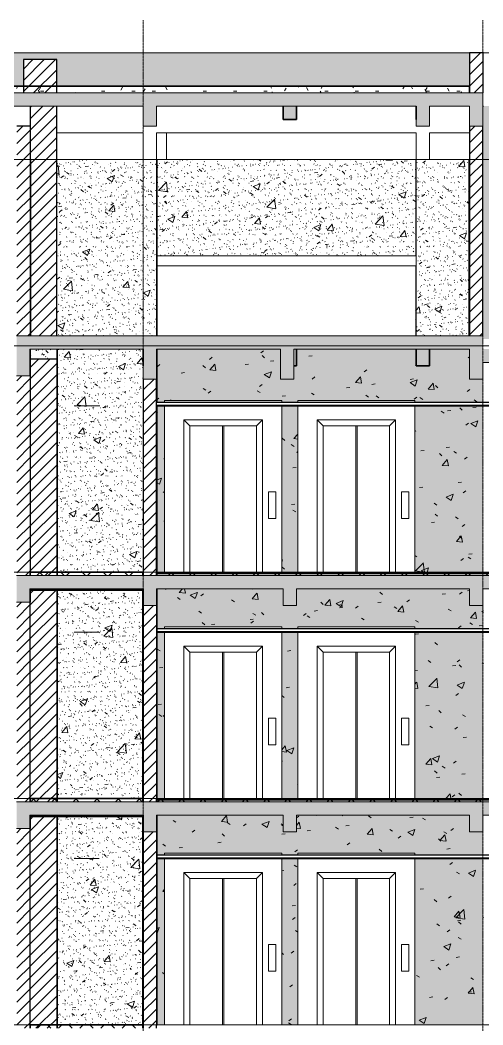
# Model space of a CAD drawing. Header units: millimetres. Extents: x 1240 to 198004, y -7796 to 35300.
# Drawn here: x 26587 to 33537, y 19200 to 34292 of the extents above; entities that cross this region are included whole.
import ezdxf

# ---------------------------------------------------------------- set-up
doc = ezdxf.new("R2010")
doc.units = ezdxf.units.MM
doc.linetypes.add('Centre', pattern=[31.75, 6.35, -4.7625, 15.875, -4.7625])
doc.linetypes.add('Grid Line', pattern=[22.225, 12.7, -3.175, 3.175, -3.175])
for name, color, linetype, lineweight in [('0-1', 7, 'Continuous', 5), ('A-CLNG', 13, 'Continuous', 9), ('A-CLNG-1', 13, 'Continuous', 25), ('A-CLNG-PATT-1', 13, 'Continuous', 9), ('A-DETL-GENF-1', 7, 'Continuous', 9), ('A-DETL-THIN', 151, 'Continuous', 9), ('A-DOOR', 31, 'Continuous', 9), ('A-FLOR-1', 10, 'Continuous', 35), ('A-FLOR-2', 7, 'Continuous', 9), ('A-FLOR-3', 192, 'Continuous', 35), ('A-FLOR-LEVL-2', 51, 'Centre', 9), ('A-FLOR-PATT-1', 7, 'Continuous', 9), ('A-FLOR-PATT-3', 8, 'Continuous', 9), ('A-WALL', 113, 'Continuous', 9), ('A-WALL-1', 113, 'Continuous', 25), ('A-WALL-PATT-3', 111, 'Continuous', 5), ('A-WALL-PATT-4', 111, 'Continuous', 9), ('E-LITE-EQPM', 33, 'Continuous', 9), ('I-WALL', 2, 'Continuous', 9), ('I-WALL-2', 2, 'Continuous', 25), ('S-BEAM-1', 12, 'Continuous', 5), ('S-BEAM-2', 10, 'Continuous', 35), ('S-BEAM-3', 7, 'Continuous', 9), ('S-COLS-1', 7, 'Continuous', 9), ('S-GRID-1', 1, 'Grid Line', 9)]:
    doc.layers.add(name, color=color, linetype=linetype, lineweight=lineweight)
pattern_1 = [(45, (377.74, 0), (-84.8528, 84.8528), [])]
pattern_2 = [(50, (377.7, 0), (1093.104, -95.634), [114.3, -1257.3]), (355, (377.7, 0), (-211.457, 1146.34), [91.44, -1005.84]), (100.451, (468.8, -8), (881.656, 1050.7), [97.14, -1068.54]), (46.184, (377.7, 304.8), (1626.475, -252.257), [171.45, -1885.95]), (96.636, (513.3, 283.8), (1424.416, 1484.565), [145.71, -1602.81]), (351.184, (377.7, 304.8), (1424.43, 1484.55), [137.16, -1508.76]), (21, (530.1, 228.6), (909.686, -613.591), [114.3, -1257.3]), (326, (530.1, 228.6), (370.812, 1105.13), [91.44, -1005.84]), (71.451, (606, 177.5), (1280.503, 491.528), [97.14, -1068.54]), (37.5, (377.74, 0), (18.5313, 507.3303), [50.292, -943.356, 50.292, -970.788, -1009.65]), (37.5, (377.74, 0), (18.5313, 507.3303), [-2014.728, 50.292, -959.358]), (7.5, (377.74, 0), (400.918, 601.0836), [50.292, -531.876, 50.292, -920.496, -384.81]), (7.5, (377.74, 0), (400.918, 601.0836), [-1552.956, 50.292, -334.518]), (327.5, (37.9, 0), (813.545, -34.3737), [50.292, -330.708, 50.292, -1138.428, -1577.34]), (327.5, (37.9, 0), (813.545, -34.3737), [-1569.72, 50.292, -1527.048]), (317.5, (-114.5, 0), (888.775, 152.56), [50.292, -445.008, 50.292, -739.14, -1120.14]), (317.5, (-114.5, 0), (888.775, 152.56), [-1284.732, 50.292, -1069.848])]
pattern_3 = [(37.5, (377.74, 0), (-4.79953, 146.8239), [5.029, -110.795, 5.029, -124.511, -123.825]), (37.5, (377.74, 0), (-4.79953, 146.8239), [-245.364, 5.029, -118.796]), (7.5, (377.74, 0), (134.8574, 215.0472), [5.029, -57.455, 5.029, -99.365, -40.005]), (7.5, (377.74, 0), (134.8574, 215.0472), [-166.878, 5.029, -34.976]), (327.5, (284.02, 0), (237.29776, 0.4316), [5.029, -33.071, 5.029, -132.131, -179.07]), (327.5, (284.02, 0), (237.29776, 0.4316), [-175.26, 5.029, -174.041]), (317.5, (284.02, 0), (229.0671, 66.8792), [5.029, -14.021, 5.029, -84.887, -102.87]), (317.5, (284.02, 0), (229.0671, 66.8792), [-108.966, 5.029, -97.841])]
pattern_4 = [(45, (377.74, 0), (-79.5495, 79.5495), [])]
pattern_5 = [(45, (377.74, 0), (-159.099, 159.099), []), (135, (377.74, 0), (-159.099, -159.099), [])]
pattern_6 = [(0, (377.74, 0), (1219.2, 304.8), [50.292, -864.108, 50.292, -864.108, -4876.8]), (0, (377.74, 0), (1219.2, 304.8), [-1828.8, 50.292, -1778.508, 50.292, -864.108, -2133.6]), (0, (377.74, 0), (1219.2, 304.8), [-4572, 50.292, -559.308, 50.292, -1473.708]), (120, (834.94, 152.4), (-873.5645, 903.4582), [50.292, -864.108, 50.292, -864.108, -4876.8]), (120, (834.94, 152.4), (-873.5645, 903.4582), [-1828.8, 50.292, -1778.508, 50.292, -864.108, -2133.6]), (120, (834.94, 152.4), (-873.5645, 903.4582), [-4572, 50.292, -559.308, 50.292, -1473.708]), (240, (987.34, 762), (-345.6355, -1208.2582), [50.292, -864.108, 50.292, -864.108, -4876.8]), (240, (987.34, 762), (-345.6355, -1208.2582), [-1828.8, 50.292, -1778.508, 50.292, -864.108, -2133.6]), (240, (987.34, 762), (-345.6355, -1208.2582), [-4572, 50.292, -559.308, 50.292, -1473.708])]

# ---------------------------------------------------------------- blocks, each defined once
blk = doc.blocks.new('NCV_TKTC_KET CAU_rvt-1-TKCS_MẶT ĐỨNG NỘI KHU 1')
at = {"layer": 'A-FLOR-PATT-1'}
for points in [[(27038, 25730), (28437, 25730), (28437, 25750), (26735, 25750), (26735, 25730), (26755, 25730)], [(28330, 22330), (28437, 22330), (28437, 22350), (26735, 22350), (26735, 22330), (27038, 22330)]]:
    blk.add_hatch(color=256, dxfattribs=at).paths.add_polyline_path(points)
at = {"layer": 'S-BEAM-1'}
for points in [[(30737, 32800), (30737, 33000), (30537, 33000), (30537, 32800)], [(26737, 29150), (26737, 29350), (26735, 29350), (26735, 29150)], [(30737, 29100), (30737, 29350), (30697, 29350), (30697, 29100)], [(32737, 29100), (32737, 29350), (32537, 29350), (32537, 29100)], [(26735, 25550), (26737, 25550), (26737, 25750), (26735, 25750), (26735, 25554)], [(26735, 22150), (26737, 22150), (26737, 22350), (26735, 22350), (26735, 22154)]]:
    blk.add_hatch(color=256, dxfattribs=at).paths.add_polyline_path(points)
at = {"layer": 'A-FLOR-1'}
for p, q in [((26735, 25730), (28437, 25730)), ((26735, 22330), (28437, 22330))]:
    blk.add_line(p, q, dxfattribs=at)
at = {"layer": 'A-FLOR-2'}
for p, q in [((28647, 30750), (32537, 30750)), ((32537, 30600), (28647, 30600))]:
    blk.add_line(p, q, dxfattribs=at)
at = {"layer": 'S-BEAM-2'}
for p, q in [((30537, 33000), (30537, 32800)), ((30737, 32800), (30737, 33000)), ((32537, 33000), (32537, 32800)), ((30537, 32800), (30737, 32800)), ((26737, 29150), (26737, 29350)), ((28435, 29350), (28435, 29100)), ((30737, 29100), (30737, 29350)), ((32537, 29350), (32537, 29100)), ((32737, 29100), (32737, 29350)), ((26735, 29150), (26737, 29150)), ((30697, 29100), (30737, 29100)), ((32537, 29100), (32737, 29100)), ((26737, 25550), (26737, 25750)), ((28435, 25750), (28435, 25500)), ((26735, 25550), (26737, 25550)), ((26737, 22150), (26737, 22350)), ((28435, 22350), (28435, 22100)), ((26735, 22150), (26737, 22150))]:
    blk.add_line(p, q, dxfattribs=at)
at = {"layer": 'S-BEAM-3'}
for p, q in [((28437, 32600), (27137, 32600)), ((28637, 32600), (32537, 32600)), ((33337, 32600), (32737, 32600))]:
    blk.add_line(p, q, dxfattribs=at)
at = {"layer": 'S-COLS-1'}
for p, q in [((28437, 32200), (28437, 32600)), ((28637, 32200), (28637, 32600)), ((28787, 32200), (28787, 32600)), ((32537, 32200), (32537, 32600)), ((32737, 32200), (32737, 32600))]:
    blk.add_line(p, q, dxfattribs=at)
blk = doc.blocks.new('Thang may HIEN - Dài x Rộng - 2200x1200-V7-TKCS_MẶT ĐỨNG NỘI KHU 1')
at = {"layer": 'A-DOOR'}
for p, q in [((30757, 11580), (30757, 11550)), ((32517, 11580), (30757, 11580)), ((30757, 11500), (30757, 9000)), ((32517, 11550), (32517, 11580)), ((32517, 9000), (32517, 11500)), ((31137, 11200), (31047, 11290)), ((31047, 11290), (31047, 9000)), ((31047, 11290), (32227, 11290)), ((31137, 11200), (31137, 9000)), ((31137, 11200), (32137, 11200)), ((31627, 9000), (31627, 11200)), ((31647, 9000), (31647, 11200)), ((32227, 11290), (32137, 11200)), ((32137, 11200), (32137, 9000)), ((32227, 11290), (32227, 9000)), ((32427, 10206), (32317, 10206)), ((32317, 10206), (32317, 9806)), ((32427, 9806), (32427, 10206)), ((32317, 9806), (32427, 9806)), ((31047, 9000), (30757, 9000)), ((31052, 9000), (31047, 9000)), ((32227, 9000), (32222, 9000)), ((32227, 9000), (32517, 9000))]:
    blk.add_line(p, q, dxfattribs=at)
blk = doc.blocks.new('LIC_03 - LIC_03-ĐÈN LED ỐP TRẦN CHỐNG BỤI_ 1x24w_ ÁNH SÁNG TRẮNG 6000k-V260-TKCS_MẶT ĐỨNG NỘI KHU 1')
at = {"layer": 'E-LITE-EQPM'}
for p, q in [((27777, 8100), (27397, 8100)), ((27677, 8100), (27497, 8100)), ((27497, 8100), (27677, 8100)), ((27587, 8100), (27587, 8100))]:
    blk.add_line(p, q, dxfattribs=at)

msp = doc.modelspace()

# ---------------------------------------------------------------- hatches: boundary and pattern name
at = {"layer": 'A-CLNG-PATT-1'}
h = msp.add_hatch(dxfattribs=at)
h.set_pattern_fill('FP_9', color=256, style=0, pattern_type=2)
h.set_pattern_definition(pattern_6)
h.paths.add_polyline_path([(44337, 28500), (44337, 28510), (28636.9, 28510), (28636.9, 28500), (43829.8, 28500)])
h = msp.add_hatch(dxfattribs=at)
h.set_pattern_fill('FP_9', color=256, style=0, pattern_type=2)
h.set_pattern_definition(pattern_6)
h.paths.add_polyline_path([(44337, 25100), (44337, 25110), (28636.9, 25110), (28636.9, 25100), (43829.8, 25100)])
h = msp.add_hatch(dxfattribs=at)
h.set_pattern_fill('FP_9', color=256, style=0, pattern_type=2)
h.set_pattern_definition(pattern_6)
h.paths.add_polyline_path([(44337, 21700), (44337, 21710), (28636.9, 21710), (28636.9, 21700), (43829.8, 21700)])
at = {"layer": 'A-DETL-GENF-1'}
msp.add_hatch(color=256, dxfattribs=at).paths.add_polyline_path([(33536.9, 32700), (33536.9, 33200), (23336.9, 33200), (23336.9, 32700), (23536.9, 32700), (23536.9, 33000), (24536.9, 33000), (24536.9, 32700), (24736.9, 32700), (24736.9, 33000), (28436.9, 33000), (28436.9, 32700), (28636.9, 32700), (28636.9, 33000), (32537.4, 33000), (32537.4, 32700), (32736.9, 32700), (32736.9, 33000), (33336.9, 33000), (33336.9, 32700), (33496.4, 32700)])
h = msp.add_hatch(color=256, dxfattribs=at)
h.paths.add_polyline_path([(44535.3, 28750), (44535.3, 29350), (33537.4, 29350), (33537.4, 29550), (26535.3, 29550), (26535.3, 28950), (26735.3, 28950), (26735.3, 29350), (28436.9, 29350), (28436.9, 28900), (28636.9, 28900), (28636.9, 29350), (30496.9, 29350), (30496.9, 28900), (30697.4, 28900), (30697.4, 29350), (33335.1, 29350), (33335.1, 28900), (33535.3, 28900), (33535.3, 29150), (35535.3, 29150), (35535.3, 28900), (35735.3, 28900), (35735.3, 29150), (39935.6, 29150), (39935.6, 28750), (40233.3, 28750), (40233.3, 29150), (44235.3, 29150), (44235.3, 28750)])
h.paths.add_polyline_path([(23535.3, 28950), (23535.3, 29350), (23335.3, 29350), (23335.3, 28950)])
h = msp.add_hatch(color=256, dxfattribs=at)
h.paths.add_polyline_path([(44235.3, 25350), (44535.3, 25350), (44535.3, 25950), (26535.3, 25950), (26535.3, 25550), (26735.3, 25550), (26735.3, 25750), (28436.9, 25750), (28436.9, 25500), (28635.3, 25500), (28635.3, 25750), (30535.3, 25750), (30535.3, 25500), (30736.9, 25500), (30736.9, 25750), (33335.3, 25750), (33335.3, 25500), (33535.3, 25500), (33535.3, 25750), (35535.3, 25750), (35535.3, 25500), (35737.4, 25500), (35737.4, 25750), (39935.6, 25750), (39935.6, 25350), (40235.6, 25350), (40235.6, 25750), (44235.3, 25750)])
h.paths.add_polyline_path([(23535.3, 25550), (23535.3, 25950), (23337.4, 25950), (23337.4, 25550)])
h = msp.add_hatch(color=256, dxfattribs=at)
h.paths.add_polyline_path([(44235.3, 21950), (44535.3, 21950), (44535.3, 22550), (26535.3, 22550), (26535.3, 22150), (26735.3, 22150), (26735.3, 22350), (28436.9, 22350), (28436.9, 22100), (28635.3, 22100), (28635.3, 22350), (30535.3, 22350), (30535.3, 22100), (30736.9, 22100), (30736.9, 22350), (33335.3, 22350), (33335.3, 22100), (33535.3, 22100), (33535.3, 22350), (35535.3, 22350), (35535.3, 22100), (35737.4, 22100), (35737.4, 22350), (39935.6, 22350), (39935.6, 21950), (40235.6, 21950), (40235.6, 22350), (44235.3, 22350)])
h.paths.add_polyline_path([(23337.4, 22150), (23535.3, 22150), (23535.3, 22550), (23337.4, 22550)])
at = {"layer": 'A-FLOR-PATT-3'}
h = msp.add_hatch(dxfattribs=at)
h.set_pattern_fill('FP_3', color=256, style=0, pattern_type=2)
h.set_pattern_definition([(0, (377.74, 0), (609.6, 152.4), [50.292, -406.908, 50.292, -406.908, -2438.4]), (0, (377.74, 0), (609.6, 152.4), [-914.4, 50.292, -864.108, 50.292, -406.908, -1066.8]), (0, (377.74, 0), (609.6, 152.4), [-2286, 50.292, -254.508, 50.292, -711.708]), (120, (606.34, 76.2), (-436.78227, 451.7291), [50.292, -406.908, 50.292, -406.908, -2438.4]), (120, (606.34, 76.2), (-436.78227, 451.7291), [-914.4, 50.292, -864.108, 50.292, -406.908, -1066.8]), (120, (606.34, 76.2), (-436.78227, 451.7291), [-2286, 50.292, -254.508, 50.292, -711.708]), (240, (682.54, 381), (-172.81773, -604.1291), [50.292, -406.908, 50.292, -406.908, -2438.4]), (240, (682.54, 381), (-172.81773, -604.1291), [-914.4, 50.292, -864.108, 50.292, -406.908, -1066.8]), (240, (682.54, 381), (-172.81773, -604.1291), [-2286, 50.292, -254.508, 50.292, -711.708])])
h.paths.add_polyline_path([(28329.6, 33200), (33336.9, 33200), (33336.9, 33300), (23537.4, 33300), (23537.4, 33200), (25746.3, 33200)])
h = msp.add_hatch(dxfattribs=at)
h.set_pattern_fill('FP_6', color=256, style=0, pattern_type=2)
h.set_pattern_definition(pattern_5)
h.paths.add_polyline_path([(28329.6, 25950), (28436.9, 25950), (28436.9, 26000), (26736.9, 26000), (26736.9, 25950), (27038, 25950)])
h = msp.add_hatch(dxfattribs=at)
h.set_pattern_fill('FP_6', color=256, style=0, pattern_type=2)
h.set_pattern_definition(pattern_5)
h.paths.add_polyline_path([(45737.4, 25930), (45737.4, 25980), (28636.9, 25980), (28636.9, 25950), (44535.3, 25950), (44535.3, 25930), (45121.5, 25930)])
h = msp.add_hatch(dxfattribs=at)
h.set_pattern_fill('FP_6', color=256, style=0, pattern_type=2)
h.set_pattern_definition(pattern_5)
h.paths.add_polyline_path([(28329.6, 22550), (28436.9, 22550), (28436.9, 22600), (26736.9, 22600), (26736.9, 22550), (27038, 22550)])
h = msp.add_hatch(dxfattribs=at)
h.set_pattern_fill('FP_6', color=256, style=0, pattern_type=2)
h.set_pattern_definition(pattern_5)
h.paths.add_polyline_path([(45737.4, 22530), (45737.4, 22580), (28636.9, 22580), (28636.9, 22550), (44535.3, 22550), (44535.3, 22530), (45121.5, 22530)])
h = msp.add_hatch(dxfattribs=at)
h.set_pattern_fill('FP_6', color=256, style=0, pattern_type=2)
h.set_pattern_definition(pattern_5)
h.paths.add_polyline_path([(26736.9, 19150), (28436.9, 19150), (28436.9, 19200), (26736.9, 19200)])
at = {"layer": 'A-WALL-PATT-3'}
for points in [[(33326.9, 33300), (33336.9, 33300), (33336.9, 33800), (23547.4, 33800), (23547.4, 33300), (26637.4, 33300), (26637.4, 33700), (27137.4, 33700), (27137.4, 33300), (33313.8, 33300)], [(33537.4, 29500), (33627.3, 29500), (33627.3, 33000), (33536.9, 33000), (33537.4, 29550)]]:
    msp.add_hatch(color=256, dxfattribs=at).paths.add_polyline_path(points)
at = {"layer": 'A-WALL-PATT-4'}
h = msp.add_hatch(dxfattribs=at)
h.set_pattern_fill('FP_1', color=256, style=0, pattern_type=2)
h.set_pattern_definition(pattern_1)
h.paths.add_polyline_path([(26637.4, 33200), (27137.4, 33200), (27137.4, 33700), (26637.4, 33700)])
h = msp.add_hatch(dxfattribs=at)
h.set_pattern_fill('FP_1', color=256, style=0, pattern_type=2)
h.set_pattern_definition(pattern_1)
h.paths.add_polyline_path([(33496.4, 33200), (33536.9, 33200), (33536.9, 33800), (33336.9, 33800), (33336.9, 33200)])
h = msp.add_hatch(dxfattribs=at)
h.set_pattern_fill('FP_1', color=256, style=0, pattern_type=2)
h.set_pattern_definition(pattern_1)
h.paths.add_polyline_path([(27137.4, 29550), (27137.4, 33000), (26736.9, 33000), (26736.9, 29550)])
h = msp.add_hatch(dxfattribs=at)
h.set_pattern_fill('FP_1', color=256, style=0, pattern_type=2)
h.set_pattern_definition(pattern_1)
h.paths.add_polyline_path([(26536.9, 29550), (26736.9, 29550), (26736.9, 32700), (26536.9, 32700), (26536.9, 31406.2)])
h = msp.add_hatch(dxfattribs=at)
h.set_pattern_fill('FP_1', color=256, style=0, pattern_type=2)
h.set_pattern_definition(pattern_1)
h.paths.add_polyline_path([(33496.4, 29550), (33536.9, 29550), (33536.9, 32700), (33336.9, 32700), (33336.9, 29550)])
h = msp.add_hatch(dxfattribs=at)
h.set_pattern_fill('FP_17', color=256, style=0, pattern_type=2)
h.set_pattern_definition(pattern_4)
h.paths.add_polyline_path([(26746.9, 29550), (26746.9, 32200), (26736.9, 32200), (26736.9, 29550)])
h = msp.add_hatch(dxfattribs=at)
h.set_pattern_fill('FP_5', color=256, style=0, pattern_type=2)
h.set_pattern_definition(pattern_2)
h.paths.add_polyline_path([(28436.9, 29550), (28636.9, 29550), (28636.9, 32200), (27137.4, 32200), (27137.4, 29550), (28435.3, 29550)])
h = msp.add_hatch(dxfattribs=at)
h.set_pattern_fill('FP_4', color=256, style=0, pattern_type=2)
h.set_pattern_definition(pattern_3)
h.paths.add_polyline_path([(28436.9, 29550), (28636.9, 29550), (28636.9, 32200), (27137.4, 32200), (27137.4, 29550), (28435.3, 29550)])
h = msp.add_hatch(dxfattribs=at)
h.set_pattern_fill('FP_5', color=256, style=0, pattern_type=2)
h.set_pattern_definition(pattern_2)
h.paths.add_polyline_path([(32531.9, 29550), (32531.9, 30600), (32526.9, 30600), (32526.9, 29550), (32531.7, 29550)])
h.paths.add_polyline_path([(32531.9, 30750), (32531.9, 32200), (28646.9, 32200), (28646.9, 30750), (32529.5, 30750)])
h = msp.add_hatch(dxfattribs=at)
h.set_pattern_fill('FP_4', color=256, style=0, pattern_type=2)
h.set_pattern_definition(pattern_3)
h.paths.add_polyline_path([(32531.9, 29550), (32531.9, 30600), (32526.9, 30600), (32526.9, 29550), (32531.7, 29550)])
h.paths.add_polyline_path([(32531.9, 30750), (32531.9, 32200), (28646.9, 32200), (28646.9, 30750), (32529.5, 30750)])
h = msp.add_hatch(dxfattribs=at)
h.set_pattern_fill('FP_5', color=256, style=0, pattern_type=2)
h.set_pattern_definition(pattern_2)
h.paths.add_polyline_path([(32736.9, 29550), (33326.9, 29550), (33326.9, 32200), (32536.9, 32200), (32536.9, 29550)])
h = msp.add_hatch(dxfattribs=at)
h.set_pattern_fill('FP_4', color=256, style=0, pattern_type=2)
h.set_pattern_definition(pattern_3)
h.paths.add_polyline_path([(32736.9, 29550), (33326.9, 29550), (33326.9, 32200), (32536.9, 32200), (32536.9, 29550)])
h = msp.add_hatch(dxfattribs=at)
h.set_pattern_fill('FP_5', color=256, style=0, pattern_type=2)
h.set_pattern_definition(pattern_2)
h.paths.add_polyline_path([(26885.3, 29200), (27136.9, 29200), (27136.9, 29350), (26737.4, 29350), (26737.4, 29200)])
h = msp.add_hatch(dxfattribs=at)
h.set_pattern_fill('FP_4', color=256, style=0, pattern_type=2)
h.set_pattern_definition(pattern_3)
h.paths.add_polyline_path([(26885.3, 29200), (27136.9, 29200), (27136.9, 29350), (26737.4, 29350), (26737.4, 29200)])
h = msp.add_hatch(dxfattribs=at)
h.set_pattern_fill('FP_17', color=256, style=0, pattern_type=2)
h.set_pattern_definition(pattern_4)
h.paths.add_polyline_path([(27136.9, 26000), (27146.9, 26000), (27146.9, 29350), (27136.9, 29350), (27136.9, 26376.1)])
h = msp.add_hatch(dxfattribs=at)
h.set_pattern_fill('FP_5', color=256, style=0, pattern_type=2)
h.set_pattern_definition(pattern_2)
h.paths.add_polyline_path([(28329.6, 26000), (28436.9, 26000), (28435.3, 29350), (27146.9, 29350), (27146.9, 26000)])
h = msp.add_hatch(dxfattribs=at)
h.set_pattern_fill('FP_4', color=256, style=0, pattern_type=2)
h.set_pattern_definition(pattern_3)
h.paths.add_polyline_path([(28329.6, 26000), (28436.9, 26000), (28435.3, 29350), (27146.9, 29350), (27146.9, 26000)])
h = msp.add_hatch(dxfattribs=at)
h.set_pattern_fill('FP_5', color=256, style=0, pattern_type=2)
h.set_pattern_definition(pattern_2)
h.paths.add_polyline_path([(28646.9, 26000), (28757.4, 26000), (28757.4, 28500), (28646.9, 28500), (28646.9, 26376.1)])
h.paths.add_polyline_path([(33547.4, 26000), (33547.4, 28500), (32517.4, 28500), (32517.4, 26000), (33496.4, 26000)])
h.paths.add_polyline_path([(30757.4, 26000), (30757.4, 28500), (30517.4, 28500), (30517.4, 26000)])
h.paths.add_polyline_path([(30517.4, 28550), (30757.4, 28550), (30757.4, 28580), (32517.4, 28580), (32517.4, 28550), (33547.4, 28550), (33547.4, 29150), (33535.3, 29150), (33535.3, 28900), (33335.1, 28900), (33335.1, 29350), (32736.9, 29350), (32736.9, 29100), (32536.9, 29100), (32536.9, 29350), (30736.9, 29350), (30736.9, 29100), (30697.4, 29100), (30697.4, 28900), (30496.9, 28900), (30496.9, 29350), (28646.9, 29350), (28646.9, 28550), (28757.4, 28550), (28757.4, 28580), (30517.4, 28580)])
h = msp.add_hatch(dxfattribs=at)
h.set_pattern_fill('FP_4', color=256, style=0, pattern_type=2)
h.set_pattern_definition(pattern_3)
h.paths.add_polyline_path([(28646.9, 26000), (28757.4, 26000), (28757.4, 28500), (28646.9, 28500), (28646.9, 26376.1)])
h.paths.add_polyline_path([(33547.4, 26000), (33547.4, 28500), (32517.4, 28500), (32517.4, 26000), (33496.4, 26000)])
h.paths.add_polyline_path([(30757.4, 26000), (30757.4, 28500), (30517.4, 28500), (30517.4, 26000)])
h.paths.add_polyline_path([(30517.4, 28550), (30757.4, 28550), (30757.4, 28580), (32517.4, 28580), (32517.4, 28550), (33547.4, 28550), (33547.4, 29150), (33535.3, 29150), (33535.3, 28900), (33335.1, 28900), (33335.1, 29350), (32736.9, 29350), (32736.9, 29100), (32536.9, 29100), (32536.9, 29350), (30736.9, 29350), (30736.9, 29100), (30697.4, 29100), (30697.4, 28900), (30496.9, 28900), (30496.9, 29350), (28646.9, 29350), (28646.9, 28550), (28757.4, 28550), (28757.4, 28580), (30517.4, 28580)])
h = msp.add_hatch(dxfattribs=at)
h.set_pattern_fill('FP_1', color=256, style=0, pattern_type=2)
h.set_pattern_definition(pattern_1)
h.paths.add_polyline_path([(27038, 25950), (27136.9, 25950), (27136.9, 29200), (26736.9, 29200), (26736.9, 25950)])
h = msp.add_hatch(dxfattribs=at)
h.set_pattern_fill('FP_1', color=256, style=0, pattern_type=2)
h.set_pattern_definition(pattern_1)
h.paths.add_polyline_path([(26536.9, 25950), (26736.9, 25950), (26735.3, 28950), (26536.9, 28950), (26536.9, 26376.1)])
h = msp.add_hatch(dxfattribs=at)
h.set_pattern_fill('FP_1', color=256, style=0, pattern_type=2)
h.set_pattern_definition(pattern_1)
h.paths.add_polyline_path([(28436.9, 25950), (28636.9, 25950), (28636.9, 28900), (28436.9, 28900), (28436.9, 26376.1)])
h = msp.add_hatch(dxfattribs=at)
h.set_pattern_fill('FP_17', color=256, style=0, pattern_type=2)
h.set_pattern_definition(pattern_4)
h.paths.add_polyline_path([(27146.9, 22600), (27146.9, 25750), (27136.9, 25750), (27136.9, 22600)])
h.paths.add_polyline_path([(27136.9, 25950), (27146.9, 25950), (27146.9, 26000), (27136.9, 26000)])
h = msp.add_hatch(dxfattribs=at)
h.set_pattern_fill('FP_17', color=256, style=0, pattern_type=2)
h.set_pattern_definition(pattern_4)
h.paths.add_polyline_path([(28436.9, 22600), (28436.9, 25750), (28426.9, 25750), (28426.9, 22600)])
h.paths.add_polyline_path([(28426.9, 25950), (28436.9, 25950), (28436.9, 26000), (28426.9, 26000)])
h = msp.add_hatch(dxfattribs=at)
h.set_pattern_fill('FP_17', color=256, style=0, pattern_type=2)
h.set_pattern_definition(pattern_4)
h.paths.add_polyline_path([(28646.9, 22600), (28646.9, 25750), (28636.9, 25750), (28636.9, 22600)])
h.paths.add_polyline_path([(28636.9, 25950), (28646.9, 25950), (28646.9, 26000), (28636.9, 26000)])
h = msp.add_hatch(dxfattribs=at)
h.set_pattern_fill('FP_5', color=256, style=0, pattern_type=2)
h.set_pattern_definition(pattern_2)
h.paths.add_polyline_path([(28646.9, 22600), (28757.4, 22600), (28757.4, 25100), (28646.9, 25100), (28646.9, 22603.5)])
h.paths.add_polyline_path([(32850.5, 22600), (33547.4, 22600), (33547.4, 25100), (32517.4, 25100), (32517.4, 22600)])
h.paths.add_polyline_path([(30757.4, 22600), (30757.4, 25100), (30517.4, 25100), (30517.4, 22600)])
h.paths.add_polyline_path([(32535.1, 25150), (33547.4, 25150), (33547.4, 25750), (33535.3, 25750), (33535.3, 25500), (33335.3, 25500), (33335.3, 25750), (30736.9, 25750), (30735.3, 25500), (30535.3, 25500), (30535.3, 25750), (28646.9, 25750), (28646.9, 25150), (28757.4, 25150), (28757.4, 25180), (30517.4, 25180), (30517.4, 25150), (30757.4, 25150), (30757.4, 25180), (32517.4, 25180), (32517.4, 25150)])
h.paths.add_polyline_path([(32222.4, 25980), (33547.4, 25980), (33547.4, 26000), (28646.9, 26000), (28646.9, 25980), (32204.7, 25980)])
h = msp.add_hatch(dxfattribs=at)
h.set_pattern_fill('FP_4', color=256, style=0, pattern_type=2)
h.set_pattern_definition(pattern_3)
h.paths.add_polyline_path([(28646.9, 22600), (28757.4, 22600), (28757.4, 25100), (28646.9, 25100), (28646.9, 22603.5)])
h.paths.add_polyline_path([(32850.5, 22600), (33547.4, 22600), (33547.4, 25100), (32517.4, 25100), (32517.4, 22600)])
h.paths.add_polyline_path([(30757.4, 22600), (30757.4, 25100), (30517.4, 25100), (30517.4, 22600)])
h.paths.add_polyline_path([(32535.1, 25150), (33547.4, 25150), (33547.4, 25750), (33535.3, 25750), (33535.3, 25500), (33335.3, 25500), (33335.3, 25750), (30736.9, 25750), (30735.3, 25500), (30535.3, 25500), (30535.3, 25750), (28646.9, 25750), (28646.9, 25150), (28757.4, 25150), (28757.4, 25180), (30517.4, 25180), (30517.4, 25150), (30757.4, 25150), (30757.4, 25180), (32517.4, 25180), (32517.4, 25150)])
h.paths.add_polyline_path([(32222.4, 25980), (33547.4, 25980), (33547.4, 26000), (28646.9, 26000), (28646.9, 25980), (32204.7, 25980)])
h = msp.add_hatch(dxfattribs=at)
h.set_pattern_fill('FP_1', color=256, style=0, pattern_type=2)
h.set_pattern_definition(pattern_1)
h.paths.add_polyline_path([(26736.9, 22550), (27136.9, 22550), (27136.9, 25750), (26736.9, 25750), (26736.9, 23861.1)])
h = msp.add_hatch(dxfattribs=at)
h.set_pattern_fill('FP_5', color=256, style=0, pattern_type=2)
h.set_pattern_definition(pattern_2)
h.paths.add_polyline_path([(28426.9, 22600), (28426.9, 25730), (27146.9, 25730), (27146.9, 22600), (28329.6, 22600)])
h = msp.add_hatch(dxfattribs=at)
h.set_pattern_fill('FP_4', color=256, style=0, pattern_type=2)
h.set_pattern_definition(pattern_3)
h.paths.add_polyline_path([(28426.9, 22600), (28426.9, 25730), (27146.9, 25730), (27146.9, 22600), (28329.6, 22600)])
h = msp.add_hatch(dxfattribs=at)
h.set_pattern_fill('FP_1', color=256, style=0, pattern_type=2)
h.set_pattern_definition(pattern_1)
h.paths.add_polyline_path([(26536.9, 22550), (26736.9, 22550), (26735.3, 25550), (26536.9, 25550), (26536.9, 23861.1)])
h = msp.add_hatch(dxfattribs=at)
h.set_pattern_fill('FP_1', color=256, style=0, pattern_type=2)
h.set_pattern_definition(pattern_1)
h.paths.add_polyline_path([(28436.9, 22550), (28636.9, 22550), (28635.3, 25500), (28436.9, 25500), (28436.9, 22603.5)])
h = msp.add_hatch(dxfattribs=at)
h.set_pattern_fill('FP_17', color=256, style=0, pattern_type=2)
h.set_pattern_definition(pattern_4)
h.paths.add_polyline_path([(27146.9, 19200), (27146.9, 22350), (27136.9, 22350), (27136.9, 19200)])
h.paths.add_polyline_path([(27136.9, 22550), (27146.9, 22550), (27146.9, 22600), (27136.9, 22600)])
h = msp.add_hatch(dxfattribs=at)
h.set_pattern_fill('FP_17', color=256, style=0, pattern_type=2)
h.set_pattern_definition(pattern_4)
h.paths.add_polyline_path([(28436.9, 19200), (28436.9, 22350), (28426.9, 22350), (28426.9, 19200)])
h.paths.add_polyline_path([(28436.9, 22550), (28436.9, 22600), (28426.9, 22600), (28426.9, 22550)])
h = msp.add_hatch(dxfattribs=at)
h.set_pattern_fill('FP_17', color=256, style=0, pattern_type=2)
h.set_pattern_definition(pattern_4)
h.paths.add_polyline_path([(28646.9, 19200), (28646.9, 22350), (28636.9, 22350), (28636.9, 19200)])
h.paths.add_polyline_path([(28636.9, 22550), (28646.9, 22550), (28646.9, 22600), (28636.9, 22600)])
h = msp.add_hatch(dxfattribs=at)
h.set_pattern_fill('FP_5', color=256, style=0, pattern_type=2)
h.set_pattern_definition(pattern_2)
h.paths.add_polyline_path([(28646.9, 19200), (28757.4, 19200), (28757.4, 21700), (28646.9, 21700), (28646.9, 19459.7)])
h.paths.add_polyline_path([(30757.4, 19200), (30757.4, 21700), (30517.4, 21700), (30517.4, 19200)])
h.paths.add_polyline_path([(33496.4, 19200), (33547.4, 19200), (33547.4, 21700), (32517.4, 21700), (32517.4, 19200)])
h.paths.add_polyline_path([(33335.3, 21750), (33547.4, 21750), (33547.4, 22350), (33535.3, 22350), (33535.3, 22100), (33335.3, 22100), (33335.3, 22350), (30736.9, 22350), (30735.3, 22100), (30535.3, 22100), (30535.3, 22350), (28646.9, 22350), (28646.9, 21750), (28757.4, 21750), (28757.4, 21780), (30517.4, 21780), (30517.4, 21750), (30757.4, 21750), (30757.4, 21780), (32517.4, 21780), (32517.4, 21750), (32850.5, 21750)])
h.paths.add_polyline_path([(30222.4, 22580), (33547.4, 22580), (33547.4, 22600), (28646.9, 22600), (28646.9, 22580), (29621.3, 22580)])
h = msp.add_hatch(dxfattribs=at)
h.set_pattern_fill('FP_4', color=256, style=0, pattern_type=2)
h.set_pattern_definition(pattern_3)
h.paths.add_polyline_path([(28646.9, 19200), (28757.4, 19200), (28757.4, 21700), (28646.9, 21700), (28646.9, 19459.7)])
h.paths.add_polyline_path([(30757.4, 19200), (30757.4, 21700), (30517.4, 21700), (30517.4, 19200)])
h.paths.add_polyline_path([(33496.4, 19200), (33547.4, 19200), (33547.4, 21700), (32517.4, 21700), (32517.4, 19200)])
h.paths.add_polyline_path([(33335.3, 21750), (33547.4, 21750), (33547.4, 22350), (33535.3, 22350), (33535.3, 22100), (33335.3, 22100), (33335.3, 22350), (30736.9, 22350), (30735.3, 22100), (30535.3, 22100), (30535.3, 22350), (28646.9, 22350), (28646.9, 21750), (28757.4, 21750), (28757.4, 21780), (30517.4, 21780), (30517.4, 21750), (30757.4, 21750), (30757.4, 21780), (32517.4, 21780), (32517.4, 21750), (32850.5, 21750)])
h.paths.add_polyline_path([(30222.4, 22580), (33547.4, 22580), (33547.4, 22600), (28646.9, 22600), (28646.9, 22580), (29621.3, 22580)])
h = msp.add_hatch(dxfattribs=at)
h.set_pattern_fill('FP_1', color=256, style=0, pattern_type=2)
h.set_pattern_definition(pattern_1)
h.paths.add_polyline_path([(27038, 19150), (27136.9, 19150), (27136.9, 22350), (26736.9, 22350), (26736.9, 19150)])
h = msp.add_hatch(dxfattribs=at)
h.set_pattern_fill('FP_5', color=256, style=0, pattern_type=2)
h.set_pattern_definition(pattern_2)
h.paths.add_polyline_path([(27146.9, 19200), (28426.9, 19200), (28426.9, 22330), (27146.9, 22330), (27146.9, 21346)])
h = msp.add_hatch(dxfattribs=at)
h.set_pattern_fill('FP_4', color=256, style=0, pattern_type=2)
h.set_pattern_definition(pattern_3)
h.paths.add_polyline_path([(27146.9, 19200), (28426.9, 19200), (28426.9, 22330), (27146.9, 22330), (27146.9, 21346)])
h = msp.add_hatch(dxfattribs=at)
h.set_pattern_fill('FP_1', color=256, style=0, pattern_type=2)
h.set_pattern_definition(pattern_1)
h.paths.add_polyline_path([(26536.9, 19150), (26736.9, 19150), (26735.3, 22150), (26536.9, 22150), (26536.9, 20088.5)])
h = msp.add_hatch(dxfattribs=at)
h.set_pattern_fill('FP_1', color=256, style=0, pattern_type=2)
h.set_pattern_definition(pattern_1)
h.paths.add_polyline_path([(28436.9, 19150), (28636.9, 19150), (28635.3, 22100), (28436.9, 22100), (28436.9, 19459.7)])
h = msp.add_hatch(dxfattribs=at)
h.set_pattern_fill('FP_17', color=256, style=0, pattern_type=2)
h.set_pattern_definition(pattern_4)
h.paths.add_polyline_path([(27146.9, 15800), (27146.9, 18950), (27136.9, 18950), (27136.9, 15800)])
h.paths.add_polyline_path([(27136.9, 19150), (27146.9, 19150), (27146.9, 19200), (27136.9, 19200)])
h = msp.add_hatch(dxfattribs=at)
h.set_pattern_fill('FP_17', color=256, style=0, pattern_type=2)
h.set_pattern_definition(pattern_4)
h.paths.add_polyline_path([(28436.9, 15800), (28436.9, 18950), (28426.9, 18950), (28426.9, 15800)])
h.paths.add_polyline_path([(28426.9, 19150), (28436.9, 19150), (28436.9, 19200), (28426.9, 19200)])

# ---------------------------------------------------------------- linework, layer by layer
at = {"layer": 'A-CLNG'}
for p, q in [((44337, 28510), (28636.9, 28510)), ((44337, 25110), (28636.9, 25110)), ((44337, 21710), (28636.9, 21710))]:
    msp.add_line(p, q, dxfattribs=at)
at = {"layer": 'A-CLNG-1'}
for p, q in [((44337, 28550), (28636.9, 28550)), ((28636.9, 28500), (44337, 28500)), ((44337, 25150), (28636.9, 25150)), ((28636.9, 25100), (44337, 25100)), ((44337, 21750), (28636.9, 21750)), ((28636.9, 21700), (44337, 21700))]:
    msp.add_line(p, q, dxfattribs=at)
at = {"layer": 'A-DETL-THIN'}
for p, q in [((33536.9, 33200), (23336.9, 33200)), ((33536.9, 32700), (33536.9, 33200)), ((24736.9, 33000), (28436.9, 33000)), ((28436.9, 33000), (28436.9, 32700)), ((28636.9, 32700), (28636.9, 33000)), ((28636.9, 33000), (32537.4, 33000)), ((32537.4, 33000), (32537.4, 32700)), ((32736.9, 32700), (32736.9, 33000)), ((32736.9, 33000), (33336.9, 33000)), ((33336.9, 33000), (33336.9, 32700)), ((28436.9, 32700), (28636.9, 32700)), ((32537.4, 32700), (32736.9, 32700)), ((33336.9, 32700), (33536.9, 32700)), ((33537.4, 29550), (26535.3, 29550)), ((26735.3, 28950), (26735.3, 29350)), ((26735.3, 29350), (28436.9, 29350)), ((28436.9, 29350), (28436.9, 28900)), ((28636.9, 28900), (28636.9, 29350)), ((28636.9, 29350), (30496.9, 29350)), ((30496.9, 29350), (30496.9, 28900)), ((30697.4, 28900), (30697.4, 29350)), ((30697.4, 29350), (33335.1, 29350)), ((33335.1, 29350), (33335.1, 28900)), ((33535.3, 28900), (33535.3, 29150)), ((33535.3, 29150), (35535.3, 29150)), ((26535.3, 28950), (26735.3, 28950)), ((28436.9, 28900), (28636.9, 28900)), ((30496.9, 28900), (30697.4, 28900)), ((33335.1, 28900), (33535.3, 28900)), ((44535.3, 25950), (26535.3, 25950)), ((26735.3, 25550), (26735.3, 25750)), ((26735.3, 25750), (28436.9, 25750)), ((28436.9, 25750), (28436.9, 25500)), ((28635.3, 25500), (28635.3, 25750)), ((28635.3, 25750), (30535.3, 25750)), ((30535.3, 25750), (30535.3, 25500)), ((30736.9, 25500), (30736.9, 25750)), ((30736.9, 25750), (33335.3, 25750)), ((33335.3, 25750), (33335.3, 25500)), ((33535.3, 25500), (33535.3, 25750)), ((33535.3, 25750), (35535.3, 25750)), ((26535.3, 25550), (26735.3, 25550)), ((28436.9, 25500), (28635.3, 25500)), ((30535.3, 25500), (30736.9, 25500)), ((33335.3, 25500), (33535.3, 25500)), ((44535.3, 22550), (26535.3, 22550)), ((26735.3, 22150), (26735.3, 22350)), ((26735.3, 22350), (28436.9, 22350)), ((28436.9, 22350), (28436.9, 22100)), ((28635.3, 22100), (28635.3, 22350)), ((28635.3, 22350), (30535.3, 22350)), ((30535.3, 22350), (30535.3, 22100)), ((30736.9, 22100), (30736.9, 22350)), ((30736.9, 22350), (33335.3, 22350)), ((33335.3, 22350), (33335.3, 22100)), ((33535.3, 22100), (33535.3, 22350)), ((33535.3, 22350), (35535.3, 22350)), ((26535.3, 22150), (26735.3, 22150)), ((28436.9, 22100), (28635.3, 22100)), ((30535.3, 22100), (30736.9, 22100)), ((33335.3, 22100), (33535.3, 22100))]:
    msp.add_line(p, q, dxfattribs=at)
at = {"layer": 'A-FLOR-3'}
for p, q in [((33336.9, 33300), (23537.4, 33300)), ((33336.9, 33200), (33336.9, 33300)), ((28436.9, 26000), (26736.9, 26000)), ((26736.9, 26000), (26736.9, 25950)), ((28436.9, 25950), (28436.9, 26000)), ((45737.4, 25980), (28636.9, 25980)), ((28636.9, 25980), (28636.9, 25950)), ((28436.9, 22600), (26736.9, 22600)), ((26736.9, 22600), (26736.9, 22550)), ((28436.9, 22550), (28436.9, 22600)), ((45737.4, 22580), (28636.9, 22580)), ((28636.9, 22580), (28636.9, 22550)), ((28436.9, 19200), (26736.9, 19200)), ((26736.9, 19200), (26736.9, 19150)), ((28436.9, 19150), (28436.9, 19200))]:
    msp.add_line(p, q, dxfattribs=at)
at = {"layer": 'A-FLOR-LEVL-2'}
for p, q in [((1240.2, 33800), (91585, 33800)), ((1240.2, 32200), (91585, 32200)), ((1240.2, 29400), (91585, 29400)), ((1240.2, 26000), (91585, 26000)), ((1240.2, 22600), (91585, 22600)), ((1240.2, 19200), (91585, 19200))]:
    msp.add_line(p, q, dxfattribs=at)
at = {"layer": 'A-WALL'}
for p, q in [((33326.9, 33800), (23547.4, 33800)), ((28786.9, 32600), (28786.9, 32200)), ((32526.9, 30600), (28646.9, 30600))]:
    msp.add_line(p, q, dxfattribs=at)
at = {"layer": 'A-WALL-1'}
for p, q in [((27137.4, 33700), (26637.4, 33700)), ((26637.4, 33700), (26637.4, 33200)), ((27137.4, 33200), (27137.4, 33700)), ((33336.9, 33800), (33336.9, 33300)), ((33536.9, 33800), (33336.9, 33800)), ((33536.9, 33200), (33536.9, 33200)), ((26736.9, 33000), (26736.9, 32200)), ((27137.4, 29550), (27137.4, 33000)), ((26736.9, 32700), (26536.9, 32700)), ((33336.9, 32700), (33336.9, 29550)), ((33536.9, 29550), (33536.9, 32700)), ((27136.9, 29200), (26736.9, 29200)), ((26736.9, 29200), (26736.9, 26000)), ((28436.9, 28900), (28436.9, 25950)), ((28636.9, 25950), (28636.9, 28900)), ((27136.9, 25950), (27136.9, 25950)), ((26736.9, 22600), (26736.9, 25750)), ((28436.9, 25500), (28436.9, 22550)), ((27136.9, 22550), (27136.9, 22600)), ((28636.9, 22550), (28636.9, 22600)), ((26736.9, 19200), (26736.9, 22350)), ((28436.9, 22100), (28436.9, 19150)), ((28636.9, 19150), (28636.9, 19200))]:
    msp.add_line(p, q, dxfattribs=at)
at = {"layer": 'I-WALL'}
for p, q in [((32526.9, 32200), (27137.4, 32200)), ((28636.9, 29550), (28636.9, 32200)), ((28646.9, 32200), (28646.9, 29550)), ((32531.9, 30750), (32531.9, 32200)), ((33326.9, 32200), (32536.9, 32200)), ((32536.9, 32200), (32536.9, 29550)), ((33326.9, 29550), (33326.9, 32200)), ((32531.9, 29550), (32531.9, 30600)), ((28646.9, 29350), (28646.9, 28550)), ((28646.9, 28500), (28646.9, 26000)), ((28757.4, 26000), (28646.9, 26000)), ((28646.9, 26000), (28757.4, 26000)), ((30222.4, 26000), (29052.4, 26000)), ((30757.4, 26000), (30517.4, 26000)), ((30517.4, 26000), (30757.4, 26000)), ((32222.4, 26000), (31052.4, 26000)), ((40546.9, 26000), (32517.4, 26000)), ((32517.4, 26000), (33687.1, 26000)), ((28757.4, 22600), (28646.9, 22600)), ((28646.9, 22600), (28757.4, 22600)), ((30222.4, 22600), (29052.4, 22600)), ((30757.4, 22600), (30517.4, 22600)), ((30517.4, 22600), (30757.4, 22600)), ((32222.4, 22600), (31052.4, 22600)), ((40546.9, 22600), (32517.4, 22600)), ((32517.4, 22600), (33687.1, 22600)), ((28646.9, 19200), (28757.4, 19200)), ((30517.4, 19200), (30757.4, 19200)), ((32517.4, 19200), (33687.1, 19200))]:
    msp.add_line(p, q, dxfattribs=at)
at = {"layer": 'I-WALL-2'}
for p, q in [((33536.9, 33800), (33536.9, 33200)), ((33546.9, 33800), (33536.9, 33800)), ((33536.9, 33000), (33546.9, 33000)), ((26736.9, 32200), (26736.9, 29550)), ((26746.9, 32200), (26736.9, 32200)), ((26746.9, 29550), (26746.9, 32200)), ((27136.9, 29350), (27136.9, 25950)), ((27146.9, 25950), (27146.9, 29350)), ((27146.9, 26000), (27136.9, 26000)), ((28426.9, 26000), (28426.9, 25950)), ((28436.9, 26000), (28426.9, 26000)), ((28436.9, 26000), (28436.9, 26000)), ((28646.9, 26000), (28636.9, 26000)), ((28646.9, 25950), (28646.9, 26000)), ((27136.9, 25750), (27136.9, 22600)), ((27146.9, 22550), (27146.9, 25750)), ((28426.9, 25750), (28426.9, 22550)), ((28636.9, 25750), (28636.9, 22600)), ((28646.9, 22600), (28646.9, 25750)), ((28436.9, 22600), (28436.9, 25500)), ((27146.9, 22600), (27136.9, 22600)), ((28436.9, 22600), (28426.9, 22600)), ((28646.9, 22600), (28636.9, 22600)), ((28636.9, 22600), (28646.9, 22600)), ((28646.9, 22550), (28646.9, 22600)), ((27136.9, 22350), (27136.9, 19150)), ((27146.9, 19150), (27146.9, 22350)), ((28426.9, 22350), (28426.9, 19150)), ((28636.9, 22350), (28636.9, 19200)), ((28646.9, 19200), (28646.9, 22350)), ((28436.9, 19200), (28436.9, 22100)), ((27146.9, 19200), (27136.9, 19200)), ((28436.9, 19200), (28426.9, 19200)), ((28436.9, 19200), (28436.9, 19200)), ((28636.9, 19200), (28646.9, 19200))]:
    msp.add_line(p, q, dxfattribs=at)
at = {"layer": 'S-GRID-1'}
for p, q in [((28436.9, 30542.5), (28436.9, 34292.5)), ((33536.9, 30542.5), (33536.9, 34292.5)), ((28436.9, -2695.9), (28436.9, 30542.5)), ((33536.9, -2695.9), (33536.9, 30542.5))]:
    msp.add_line(p, q, dxfattribs=at)

# ---------------------------------------------------------------- block references
at = {"layer": '0-1'}
msp.add_blockref('NCV_TKTC_KET CAU_rvt-1-TKCS_MẶT ĐỨNG NỘI KHU 1', (0, 0), dxfattribs=at)
at = {"layer": 'A-DOOR'}
for p in [(-2000, 17000), (0, 17000), (-2000, 13600), (0, 13600), (-2000, 10200), (0, 10200)]:
    msp.add_blockref('Thang may HIEN - Dài x Rộng - 2200x1200-V7-TKCS_MẶT ĐỨNG NỘI KHU 1', p, dxfattribs=at)
at = {"layer": 'E-LITE-EQPM'}
for p in [(0, 20400), (0, 17000), (0, 13600)]:
    msp.add_blockref('LIC_03 - LIC_03-ĐÈN LED ỐP TRẦN CHỐNG BỤI_ 1x24w_ ÁNH SÁNG TRẮNG 6000k-V260-TKCS_MẶT ĐỨNG NỘI KHU 1', p, dxfattribs=at)

doc.saveas('drawing.dxf')
